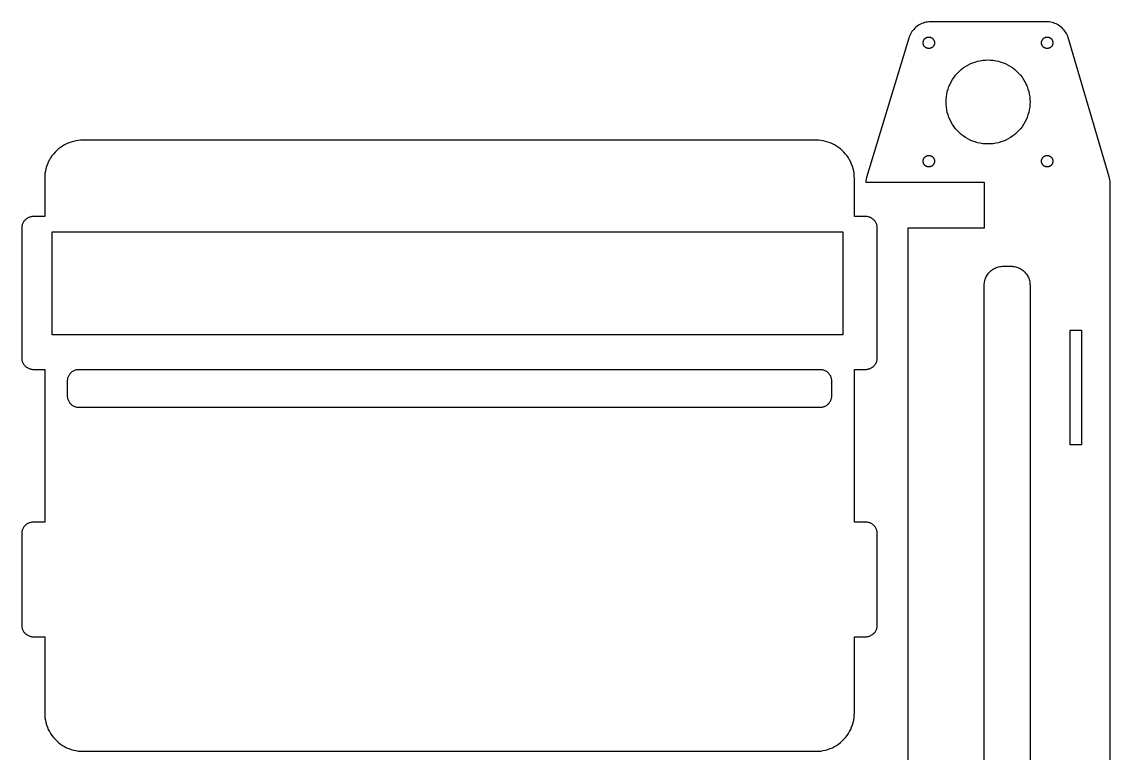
# Model space of a CAD drawing. Header units: metres. Extents: x -82 to 209, y -133 to 346.
# Drawn here: x -76 to 209, y 154.5 to 346 of the extents above; entities that cross this region are included whole.
import ezdxf

# ---------------------------------------------------------------- set-up
doc = ezdxf.new("R2010")
doc.units = ezdxf.units.M

msp = doc.modelspace()

# ---------------------------------------------------------------- linework, layer by layer
for p, q in [((158.685, 345.001), (158.377, 344.783)), ((159.005, 345.199), (158.685, 345.001)), ((159.338, 345.377), (159.005, 345.199)), ((159.681, 345.534), (159.338, 345.377)), ((160.033, 345.668), (159.681, 345.534)), ((160.392, 345.781), (160.033, 345.668)), ((160.758, 345.87), (160.392, 345.781)), ((161.13, 345.937), (160.758, 345.87)), ((161.504, 345.979), (161.13, 345.937)), ((161.88, 345.999), (161.504, 345.979)), ((192.3, 346), (161.88, 345.999)), ((192.677, 345.988), (192.3, 346)), ((193.052, 345.953), (192.677, 345.988)), ((193.424, 345.894), (193.052, 345.953)), ((193.792, 345.812), (193.424, 345.894)), ((194.154, 345.706), (193.792, 345.812)), ((194.509, 345.579), (194.154, 345.706)), ((194.855, 345.429), (194.509, 345.579)), ((195.191, 345.258), (194.855, 345.429)), ((195.515, 345.066), (195.191, 345.258)), ((195.827, 344.854), (195.515, 345.066)), ((196.125, 344.623), (195.827, 344.854)), ((156.378, 342.097), (156.258, 341.74)), ((156.521, 342.446), (156.378, 342.097)), ((156.686, 342.785), (156.521, 342.446)), ((156.871, 343.113), (156.686, 342.785)), ((157.077, 343.429), (156.871, 343.113)), ((157.302, 343.732), (157.077, 343.429)), ((157.545, 344.019), (157.302, 343.732)), ((157.806, 344.291), (157.545, 344.019)), ((158.084, 344.546), (157.806, 344.291)), ((158.377, 344.783), (158.084, 344.546)), ((161.406, 341.997), (161.5, 342)), ((161.5, 342), (161.594, 341.997)), ((192.406, 341.997), (192.5, 342)), ((192.5, 342), (192.594, 341.997)), ((196.407, 344.374), (196.125, 344.623)), ((196.674, 344.107), (196.407, 344.374)), ((196.923, 343.825), (196.674, 344.107)), ((197.154, 343.527), (196.923, 343.825)), ((197.366, 343.215), (197.154, 343.527)), ((197.558, 342.891), (197.366, 343.215)), ((197.729, 342.555), (197.558, 342.891)), ((197.879, 342.209), (197.729, 342.555)), ((198.006, 341.854), (197.879, 342.209)), ((156.258, 341.74), (145.189, 305.192)), ((160, 340.5), (160.003, 340.594)), ((160.003, 340.406), (160, 340.5)), ((160.003, 340.594), (160.012, 340.688)), ((160.012, 340.312), (160.003, 340.406)), ((160.012, 340.688), (160.027, 340.781)), ((160.027, 340.219), (160.012, 340.312)), ((160.027, 340.781), (160.047, 340.873)), ((160.047, 340.127), (160.027, 340.219)), ((160.047, 340.873), (160.073, 340.964)), ((160.073, 340.036), (160.047, 340.127)), ((160.073, 340.964), (160.105, 341.052)), ((160.105, 339.948), (160.073, 340.036)), ((160.105, 341.052), (160.143, 341.139)), ((160.143, 339.861), (160.105, 339.948)), ((160.143, 341.139), (160.186, 341.223)), ((160.186, 339.777), (160.143, 339.861)), ((160.186, 341.223), (160.234, 341.304)), ((160.234, 339.696), (160.186, 339.777)), ((160.234, 341.304), (160.286, 341.382)), ((160.286, 339.618), (160.234, 339.696)), ((160.286, 341.382), (160.344, 341.456)), ((160.344, 339.544), (160.286, 339.618)), ((160.344, 341.456), (160.407, 341.527)), ((160.407, 339.473), (160.344, 339.544)), ((160.407, 341.527), (160.473, 341.593)), ((160.473, 339.407), (160.407, 339.473)), ((160.473, 341.593), (160.544, 341.656)), ((160.544, 339.344), (160.473, 339.407)), ((160.544, 341.656), (160.618, 341.714)), ((160.618, 339.286), (160.544, 339.344)), ((160.618, 341.714), (160.696, 341.766)), ((160.696, 339.234), (160.618, 339.286)), ((160.696, 341.766), (160.777, 341.814)), ((160.777, 339.186), (160.696, 339.234)), ((160.777, 341.814), (160.861, 341.857)), ((160.861, 339.143), (160.777, 339.186)), ((160.861, 341.857), (160.948, 341.895)), ((160.948, 341.895), (161.036, 341.927)), ((161.036, 341.927), (161.127, 341.953)), ((161.127, 341.953), (161.219, 341.973)), ((161.219, 341.973), (161.312, 341.988)), ((161.312, 341.988), (161.406, 341.997)), ((161.594, 341.997), (161.688, 341.988)), ((161.688, 341.988), (161.781, 341.973)), ((161.781, 341.973), (161.873, 341.953)), ((161.873, 341.953), (161.964, 341.927)), ((161.964, 341.927), (162.052, 341.895)), ((162.052, 341.895), (162.139, 341.857)), ((162.139, 341.857), (162.223, 341.814)), ((162.223, 339.186), (162.139, 339.143)), ((162.223, 341.814), (162.304, 341.766)), ((162.304, 339.234), (162.223, 339.186)), ((162.304, 341.766), (162.382, 341.714)), ((162.382, 339.286), (162.304, 339.234)), ((162.382, 341.714), (162.456, 341.656)), ((162.456, 339.344), (162.382, 339.286)), ((162.456, 341.656), (162.527, 341.593)), ((162.527, 339.407), (162.456, 339.344)), ((162.527, 341.593), (162.593, 341.527)), ((162.593, 339.473), (162.527, 339.407)), ((162.593, 341.527), (162.656, 341.456)), ((162.656, 339.544), (162.593, 339.473)), ((162.656, 341.456), (162.714, 341.382)), ((162.714, 339.618), (162.656, 339.544)), ((162.714, 341.382), (162.766, 341.304)), ((162.766, 339.696), (162.714, 339.618)), ((162.766, 341.304), (162.814, 341.223)), ((162.814, 339.777), (162.766, 339.696)), ((162.814, 341.223), (162.857, 341.139)), ((162.857, 339.861), (162.814, 339.777)), ((162.857, 341.139), (162.895, 341.052)), ((162.895, 339.948), (162.857, 339.861)), ((162.895, 341.052), (162.927, 340.964)), ((162.927, 340.036), (162.895, 339.948)), ((162.927, 340.964), (162.953, 340.873)), ((162.953, 340.127), (162.927, 340.036)), ((162.953, 340.873), (162.973, 340.781)), ((162.973, 340.219), (162.953, 340.127)), ((162.973, 340.781), (162.988, 340.688)), ((162.988, 340.312), (162.973, 340.219)), ((162.988, 340.688), (162.997, 340.594)), ((162.997, 340.406), (162.988, 340.312)), ((162.997, 340.594), (163, 340.5)), ((163, 340.5), (162.997, 340.406)), ((191, 340.5), (191.003, 340.594)), ((191.003, 340.406), (191, 340.5)), ((191.003, 340.594), (191.012, 340.688)), ((191.012, 340.312), (191.003, 340.406)), ((191.012, 340.688), (191.027, 340.781)), ((191.027, 340.219), (191.012, 340.312)), ((191.027, 340.781), (191.047, 340.873)), ((191.047, 340.127), (191.027, 340.219)), ((191.047, 340.873), (191.073, 340.964)), ((191.073, 340.036), (191.047, 340.127)), ((191.073, 340.964), (191.105, 341.052)), ((191.105, 339.948), (191.073, 340.036)), ((191.105, 341.052), (191.143, 341.139)), ((191.143, 339.861), (191.105, 339.948)), ((191.143, 341.139), (191.186, 341.223)), ((191.186, 339.777), (191.143, 339.861)), ((191.186, 341.223), (191.234, 341.304)), ((191.234, 339.696), (191.186, 339.777)), ((191.234, 341.304), (191.286, 341.382)), ((191.286, 339.618), (191.234, 339.696)), ((191.286, 341.382), (191.344, 341.456)), ((191.344, 339.544), (191.286, 339.618)), ((191.344, 341.456), (191.407, 341.527)), ((191.407, 339.473), (191.344, 339.544)), ((191.407, 341.527), (191.473, 341.593)), ((191.473, 339.407), (191.407, 339.473)), ((191.473, 341.593), (191.544, 341.656)), ((191.544, 339.344), (191.473, 339.407)), ((191.544, 341.656), (191.618, 341.714)), ((191.618, 339.286), (191.544, 339.344)), ((191.618, 341.714), (191.696, 341.766)), ((191.696, 339.234), (191.618, 339.286)), ((191.696, 341.766), (191.777, 341.814)), ((191.777, 339.186), (191.696, 339.234)), ((191.777, 341.814), (191.861, 341.857)), ((191.861, 339.143), (191.777, 339.186)), ((191.861, 341.857), (191.948, 341.895)), ((191.948, 341.895), (192.036, 341.927)), ((192.036, 341.927), (192.127, 341.953)), ((192.127, 341.953), (192.219, 341.973)), ((192.219, 341.973), (192.312, 341.988)), ((192.312, 341.988), (192.406, 341.997)), ((192.594, 341.997), (192.688, 341.988)), ((192.688, 341.988), (192.781, 341.973)), ((192.781, 341.973), (192.873, 341.953)), ((192.873, 341.953), (192.964, 341.927)), ((192.964, 341.927), (193.052, 341.895)), ((193.052, 341.895), (193.139, 341.857)), ((193.139, 341.857), (193.223, 341.814)), ((193.223, 339.186), (193.139, 339.143)), ((193.223, 341.814), (193.304, 341.766)), ((193.304, 339.234), (193.223, 339.186)), ((193.304, 341.766), (193.382, 341.714)), ((193.382, 339.286), (193.304, 339.234)), ((193.382, 341.714), (193.456, 341.656)), ((193.456, 339.344), (193.382, 339.286)), ((193.456, 341.656), (193.527, 341.593)), ((193.527, 339.407), (193.456, 339.344)), ((193.527, 341.593), (193.593, 341.527)), ((193.593, 339.473), (193.527, 339.407)), ((193.593, 341.527), (193.656, 341.456)), ((193.656, 339.544), (193.593, 339.473)), ((193.656, 341.456), (193.714, 341.382)), ((193.714, 339.618), (193.656, 339.544)), ((193.714, 341.382), (193.766, 341.304)), ((193.766, 339.696), (193.714, 339.618)), ((193.766, 341.304), (193.814, 341.223)), ((193.814, 339.777), (193.766, 339.696)), ((193.814, 341.223), (193.857, 341.139)), ((193.857, 339.861), (193.814, 339.777)), ((193.857, 341.139), (193.895, 341.052)), ((193.895, 339.948), (193.857, 339.861)), ((193.895, 341.052), (193.927, 340.964)), ((193.927, 340.036), (193.895, 339.948)), ((193.927, 340.964), (193.953, 340.873)), ((193.953, 340.127), (193.927, 340.036)), ((193.953, 340.873), (193.973, 340.781)), ((193.973, 340.219), (193.953, 340.127)), ((193.973, 340.781), (193.988, 340.688)), ((193.988, 340.312), (193.973, 340.219)), ((193.988, 340.688), (193.997, 340.594)), ((193.997, 340.406), (193.988, 340.312)), ((193.997, 340.594), (194, 340.5)), ((194, 340.5), (193.997, 340.406)), ((208.755, 305.396), (198.006, 341.854)), ((160.948, 339.105), (160.861, 339.143)), ((161.036, 339.073), (160.948, 339.105)), ((161.127, 339.047), (161.036, 339.073)), ((161.219, 339.027), (161.127, 339.047)), ((161.312, 339.012), (161.219, 339.027)), ((161.406, 339.003), (161.312, 339.012)), ((161.5, 339), (161.406, 339.003)), ((161.594, 339.003), (161.5, 339)), ((161.688, 339.012), (161.594, 339.003)), ((161.781, 339.027), (161.688, 339.012)), ((161.873, 339.047), (161.781, 339.027)), ((161.964, 339.073), (161.873, 339.047)), ((162.052, 339.105), (161.964, 339.073)), ((162.139, 339.143), (162.052, 339.105)), ((191.948, 339.105), (191.861, 339.143)), ((192.036, 339.073), (191.948, 339.105)), ((192.127, 339.047), (192.036, 339.073)), ((192.219, 339.027), (192.127, 339.047)), ((192.312, 339.012), (192.219, 339.027)), ((192.406, 339.003), (192.312, 339.012)), ((192.5, 339), (192.406, 339.003)), ((192.594, 339.003), (192.5, 339)), ((192.688, 339.012), (192.594, 339.003)), ((192.781, 339.027), (192.688, 339.012)), ((192.873, 339.047), (192.781, 339.027)), ((192.964, 339.073), (192.873, 339.047)), ((193.052, 339.105), (192.964, 339.073)), ((193.139, 339.143), (193.052, 339.105)), ((169.47, 333.019), (169.988, 333.476)), ((169.988, 333.476), (170.534, 333.899)), ((170.534, 333.899), (171.106, 334.288)), ((171.106, 334.288), (171.701, 334.639)), ((171.701, 334.639), (172.316, 334.953)), ((172.316, 334.953), (172.951, 335.228)), ((172.951, 335.228), (173.601, 335.462)), ((173.601, 335.462), (174.264, 335.654)), ((174.264, 335.654), (174.939, 335.805)), ((174.939, 335.805), (175.621, 335.913)), ((175.621, 335.913), (176.309, 335.978)), ((176.309, 335.978), (177, 336)), ((177, 336), (177.691, 335.978)), ((177.691, 335.978), (178.379, 335.913)), ((178.379, 335.913), (179.061, 335.805)), ((179.061, 335.805), (179.736, 335.654)), ((179.736, 335.654), (180.399, 335.462)), ((180.399, 335.462), (181.049, 335.228)), ((181.049, 335.228), (181.684, 334.953)), ((181.684, 334.953), (182.299, 334.639)), ((182.299, 334.639), (182.894, 334.288)), ((182.894, 334.288), (183.466, 333.899)), ((183.466, 333.899), (184.012, 333.476)), ((184.012, 333.476), (184.53, 333.019)), ((167.361, 330.299), (167.712, 330.894)), ((167.712, 330.894), (168.101, 331.466)), ((168.101, 331.466), (168.524, 332.012)), ((168.524, 332.012), (168.981, 332.53)), ((168.981, 332.53), (169.47, 333.019)), ((184.53, 333.019), (185.019, 332.53)), ((185.019, 332.53), (185.476, 332.012)), ((185.476, 332.012), (185.899, 331.466)), ((185.899, 331.466), (186.288, 330.894)), ((186.288, 330.894), (186.639, 330.299)), ((166.346, 327.736), (166.538, 328.399)), ((166.538, 328.399), (166.772, 329.049)), ((166.772, 329.049), (167.047, 329.684)), ((167.047, 329.684), (167.361, 330.299)), ((186.639, 330.299), (186.953, 329.684)), ((186.953, 329.684), (187.228, 329.049)), ((187.228, 329.049), (187.462, 328.399)), ((187.462, 328.399), (187.654, 327.736)), ((166, 325), (166.022, 325.691)), ((166.022, 324.309), (166, 325)), ((166.022, 325.691), (166.087, 326.379)), ((166.087, 326.379), (166.195, 327.061)), ((166.195, 327.061), (166.346, 327.736)), ((187.654, 327.736), (187.805, 327.061)), ((187.805, 327.061), (187.913, 326.379)), ((187.913, 326.379), (187.978, 325.691)), ((187.978, 325.691), (188, 325)), ((188, 325), (187.978, 324.309)), ((166.087, 323.621), (166.022, 324.309)), ((166.195, 322.939), (166.087, 323.621)), ((166.346, 322.264), (166.195, 322.939)), ((166.538, 321.601), (166.346, 322.264)), ((187.654, 322.264), (187.462, 321.601)), ((187.805, 322.939), (187.654, 322.264)), ((187.913, 323.621), (187.805, 322.939)), ((187.978, 324.309), (187.913, 323.621)), ((166.772, 320.951), (166.538, 321.601)), ((167.047, 320.316), (166.772, 320.951)), ((167.361, 319.701), (167.047, 320.316)), ((167.712, 319.106), (167.361, 319.701)), ((186.639, 319.701), (186.288, 319.106)), ((186.953, 320.316), (186.639, 319.701)), ((187.228, 320.951), (186.953, 320.316)), ((187.462, 321.601), (187.228, 320.951)), ((168.101, 318.534), (167.712, 319.106)), ((168.524, 317.988), (168.101, 318.534)), ((168.981, 317.47), (168.524, 317.988)), ((169.47, 316.981), (168.981, 317.47)), ((169.988, 316.524), (169.47, 316.981)), ((170.534, 316.101), (169.988, 316.524)), ((184.012, 316.524), (183.466, 316.101)), ((184.53, 316.981), (184.012, 316.524)), ((185.019, 317.47), (184.53, 316.981)), ((185.476, 317.988), (185.019, 317.47)), ((185.899, 318.534), (185.476, 317.988)), ((186.288, 319.106), (185.899, 318.534)), ((-64.8175, 313.763), (-65.3583, 313.443)), ((-64.2578, 314.048), (-64.8175, 313.763)), ((-63.6812, 314.298), (-64.2578, 314.048)), ((-63.0902, 314.511), (-63.6812, 314.298)), ((-62.4869, 314.686), (-63.0902, 314.511)), ((-61.8738, 314.823), (-62.4869, 314.686)), ((-61.2533, 314.921), (-61.8738, 314.823)), ((-60.6279, 314.98), (-61.2533, 314.921)), ((-60, 315), (-60.6279, 314.98)), ((132, 315), (-60, 315)), ((132.628, 314.98), (132, 315)), ((133.253, 314.921), (132.628, 314.98)), ((133.874, 314.823), (133.253, 314.921)), ((134.487, 314.686), (133.874, 314.823)), ((135.09, 314.511), (134.487, 314.686)), ((135.681, 314.298), (135.09, 314.511)), ((136.258, 314.048), (135.681, 314.298)), ((136.818, 313.763), (136.258, 314.048)), ((137.358, 313.443), (136.818, 313.763)), ((171.106, 315.712), (170.534, 316.101)), ((171.701, 315.361), (171.106, 315.712)), ((172.316, 315.047), (171.701, 315.361)), ((172.951, 314.772), (172.316, 315.047)), ((173.601, 314.538), (172.951, 314.772)), ((174.264, 314.346), (173.601, 314.538)), ((174.939, 314.195), (174.264, 314.346)), ((175.621, 314.087), (174.939, 314.195)), ((176.309, 314.022), (175.621, 314.087)), ((177, 314), (176.309, 314.022)), ((177.691, 314.022), (177, 314)), ((178.379, 314.087), (177.691, 314.022)), ((179.061, 314.195), (178.379, 314.087)), ((179.736, 314.346), (179.061, 314.195)), ((180.399, 314.538), (179.736, 314.346)), ((181.049, 314.772), (180.399, 314.538)), ((181.684, 315.047), (181.049, 314.772)), ((182.299, 315.361), (181.684, 315.047)), ((182.894, 315.712), (182.299, 315.361)), ((183.466, 316.101), (182.894, 315.712)), ((-68.0902, 310.878), (-68.4433, 310.358)), ((-67.7051, 311.374), (-68.0902, 310.878)), ((-67.2897, 311.845), (-67.7051, 311.374)), ((-66.8455, 312.29), (-67.2897, 311.845)), ((-66.3742, 312.705), (-66.8455, 312.29)), ((-65.8778, 313.09), (-66.3742, 312.705)), ((-65.3583, 313.443), (-65.8778, 313.09)), ((137.878, 313.09), (137.358, 313.443)), ((138.374, 312.705), (137.878, 313.09)), ((138.845, 312.29), (138.374, 312.705)), ((139.29, 311.845), (138.845, 312.29)), ((139.705, 311.374), (139.29, 311.845)), ((140.09, 310.878), (139.705, 311.374)), ((140.443, 310.358), (140.09, 310.878)), ((160.473, 310.593), (160.544, 310.656)), ((160.544, 310.656), (160.618, 310.714)), ((160.618, 310.714), (160.696, 310.766)), ((160.696, 310.766), (160.777, 310.814)), ((160.777, 310.814), (160.861, 310.857)), ((160.861, 310.857), (160.948, 310.895)), ((160.948, 310.895), (161.036, 310.927)), ((161.036, 310.927), (161.127, 310.953)), ((161.127, 310.953), (161.219, 310.973)), ((161.219, 310.973), (161.312, 310.988)), ((161.312, 310.988), (161.406, 310.997)), ((161.406, 310.997), (161.5, 311)), ((161.5, 311), (161.594, 310.997)), ((161.594, 310.997), (161.688, 310.988)), ((161.688, 310.988), (161.781, 310.973)), ((161.781, 310.973), (161.873, 310.953)), ((161.873, 310.953), (161.964, 310.927)), ((161.964, 310.927), (162.052, 310.895)), ((162.052, 310.895), (162.139, 310.857)), ((162.139, 310.857), (162.223, 310.814)), ((162.223, 310.814), (162.304, 310.766)), ((162.304, 310.766), (162.382, 310.714)), ((162.382, 310.714), (162.456, 310.656)), ((162.456, 310.656), (162.527, 310.593)), ((191.473, 310.593), (191.544, 310.656)), ((191.544, 310.656), (191.618, 310.714)), ((191.618, 310.714), (191.696, 310.766)), ((191.696, 310.766), (191.777, 310.814)), ((191.777, 310.814), (191.861, 310.857)), ((191.861, 310.857), (191.948, 310.895)), ((191.948, 310.895), (192.036, 310.927)), ((192.036, 310.927), (192.127, 310.953)), ((192.127, 310.953), (192.219, 310.973)), ((192.219, 310.973), (192.312, 310.988)), ((192.312, 310.988), (192.406, 310.997)), ((192.406, 310.997), (192.5, 311)), ((192.5, 311), (192.594, 310.997)), ((192.594, 310.997), (192.688, 310.988)), ((192.688, 310.988), (192.781, 310.973)), ((192.781, 310.973), (192.873, 310.953)), ((192.873, 310.953), (192.964, 310.927)), ((192.964, 310.927), (193.052, 310.895)), ((193.052, 310.895), (193.139, 310.857)), ((193.139, 310.857), (193.223, 310.814)), ((193.223, 310.814), (193.304, 310.766)), ((193.304, 310.766), (193.382, 310.714)), ((193.382, 310.714), (193.456, 310.656)), ((193.456, 310.656), (193.527, 310.593)), ((-69.5106, 308.09), (-69.6858, 307.487)), ((-69.2978, 308.681), (-69.5106, 308.09)), ((-69.0483, 309.258), (-69.2978, 308.681)), ((-68.7631, 309.818), (-69.0483, 309.258)), ((-68.4433, 310.358), (-68.7631, 309.818)), ((140.763, 309.818), (140.443, 310.358)), ((141.048, 309.258), (140.763, 309.818)), ((141.298, 308.681), (141.048, 309.258)), ((141.511, 308.09), (141.298, 308.681)), ((141.686, 307.487), (141.511, 308.09)), ((160, 309.5), (160.003, 309.594)), ((160.003, 309.406), (160, 309.5)), ((160.003, 309.594), (160.012, 309.688)), ((160.012, 309.312), (160.003, 309.406)), ((160.012, 309.688), (160.027, 309.781)), ((160.027, 309.219), (160.012, 309.312)), ((160.027, 309.781), (160.047, 309.873)), ((160.047, 309.127), (160.027, 309.219)), ((160.047, 309.873), (160.073, 309.964)), ((160.073, 309.036), (160.047, 309.127)), ((160.073, 309.964), (160.105, 310.052)), ((160.105, 308.948), (160.073, 309.036)), ((160.105, 310.052), (160.143, 310.139)), ((160.143, 308.861), (160.105, 308.948)), ((160.143, 310.139), (160.186, 310.223)), ((160.186, 308.777), (160.143, 308.861)), ((160.186, 310.223), (160.234, 310.304)), ((160.234, 308.696), (160.186, 308.777)), ((160.234, 310.304), (160.286, 310.382)), ((160.286, 308.618), (160.234, 308.696)), ((160.286, 310.382), (160.344, 310.456)), ((160.344, 308.544), (160.286, 308.618)), ((160.344, 310.456), (160.407, 310.527)), ((160.407, 308.473), (160.344, 308.544)), ((160.407, 310.527), (160.473, 310.593)), ((160.473, 308.407), (160.407, 308.473)), ((160.544, 308.344), (160.473, 308.407)), ((160.618, 308.286), (160.544, 308.344)), ((160.696, 308.234), (160.618, 308.286)), ((160.777, 308.186), (160.696, 308.234)), ((160.861, 308.143), (160.777, 308.186)), ((160.948, 308.105), (160.861, 308.143)), ((161.036, 308.073), (160.948, 308.105)), ((161.127, 308.047), (161.036, 308.073)), ((161.219, 308.027), (161.127, 308.047)), ((161.312, 308.012), (161.219, 308.027)), ((161.406, 308.003), (161.312, 308.012)), ((161.5, 308), (161.406, 308.003)), ((161.594, 308.003), (161.5, 308)), ((161.688, 308.012), (161.594, 308.003)), ((161.781, 308.027), (161.688, 308.012)), ((161.873, 308.047), (161.781, 308.027)), ((161.964, 308.073), (161.873, 308.047)), ((162.052, 308.105), (161.964, 308.073)), ((162.139, 308.143), (162.052, 308.105)), ((162.223, 308.186), (162.139, 308.143)), ((162.304, 308.234), (162.223, 308.186)), ((162.382, 308.286), (162.304, 308.234)), ((162.456, 308.344), (162.382, 308.286)), ((162.527, 308.407), (162.456, 308.344)), ((162.527, 310.593), (162.593, 310.527)), ((162.593, 308.473), (162.527, 308.407)), ((162.593, 310.527), (162.656, 310.456)), ((162.656, 308.544), (162.593, 308.473)), ((162.656, 310.456), (162.714, 310.382)), ((162.714, 308.618), (162.656, 308.544)), ((162.714, 310.382), (162.766, 310.304)), ((162.766, 308.696), (162.714, 308.618)), ((162.766, 310.304), (162.814, 310.223)), ((162.814, 308.777), (162.766, 308.696)), ((162.814, 310.223), (162.857, 310.139)), ((162.857, 308.861), (162.814, 308.777)), ((162.857, 310.139), (162.895, 310.052)), ((162.895, 308.948), (162.857, 308.861)), ((162.895, 310.052), (162.927, 309.964)), ((162.927, 309.036), (162.895, 308.948)), ((162.927, 309.964), (162.953, 309.873)), ((162.953, 309.127), (162.927, 309.036)), ((162.953, 309.873), (162.973, 309.781)), ((162.973, 309.219), (162.953, 309.127)), ((162.973, 309.781), (162.988, 309.688)), ((162.988, 309.312), (162.973, 309.219)), ((162.988, 309.688), (162.997, 309.594)), ((162.997, 309.406), (162.988, 309.312)), ((162.997, 309.594), (163, 309.5)), ((163, 309.5), (162.997, 309.406)), ((191, 309.5), (191.003, 309.594)), ((191.003, 309.406), (191, 309.5)), ((191.003, 309.594), (191.012, 309.688)), ((191.012, 309.312), (191.003, 309.406)), ((191.012, 309.688), (191.027, 309.781)), ((191.027, 309.219), (191.012, 309.312)), ((191.027, 309.781), (191.047, 309.873)), ((191.047, 309.127), (191.027, 309.219)), ((191.047, 309.873), (191.073, 309.964)), ((191.073, 309.036), (191.047, 309.127)), ((191.073, 309.964), (191.105, 310.052)), ((191.105, 308.948), (191.073, 309.036)), ((191.105, 310.052), (191.143, 310.139)), ((191.143, 308.861), (191.105, 308.948)), ((191.143, 310.139), (191.186, 310.223)), ((191.186, 308.777), (191.143, 308.861)), ((191.186, 310.223), (191.234, 310.304)), ((191.234, 308.696), (191.186, 308.777)), ((191.234, 310.304), (191.286, 310.382)), ((191.286, 308.618), (191.234, 308.696)), ((191.286, 310.382), (191.344, 310.456)), ((191.344, 308.544), (191.286, 308.618)), ((191.344, 310.456), (191.407, 310.527)), ((191.407, 308.473), (191.344, 308.544)), ((191.407, 310.527), (191.473, 310.593)), ((191.473, 308.407), (191.407, 308.473)), ((191.544, 308.344), (191.473, 308.407)), ((191.618, 308.286), (191.544, 308.344)), ((191.696, 308.234), (191.618, 308.286)), ((191.777, 308.186), (191.696, 308.234)), ((191.861, 308.143), (191.777, 308.186)), ((191.948, 308.105), (191.861, 308.143)), ((192.036, 308.073), (191.948, 308.105)), ((192.127, 308.047), (192.036, 308.073)), ((192.219, 308.027), (192.127, 308.047)), ((192.312, 308.012), (192.219, 308.027)), ((192.406, 308.003), (192.312, 308.012)), ((192.5, 308), (192.406, 308.003)), ((192.594, 308.003), (192.5, 308)), ((192.688, 308.012), (192.594, 308.003)), ((192.781, 308.027), (192.688, 308.012)), ((192.873, 308.047), (192.781, 308.027)), ((192.964, 308.073), (192.873, 308.047)), ((193.052, 308.105), (192.964, 308.073)), ((193.139, 308.143), (193.052, 308.105)), ((193.223, 308.186), (193.139, 308.143)), ((193.304, 308.234), (193.223, 308.186)), ((193.382, 308.286), (193.304, 308.234)), ((193.456, 308.344), (193.382, 308.286)), ((193.527, 308.407), (193.456, 308.344)), ((193.527, 310.593), (193.593, 310.527)), ((193.593, 308.473), (193.527, 308.407)), ((193.593, 310.527), (193.656, 310.456)), ((193.656, 308.544), (193.593, 308.473)), ((193.656, 310.456), (193.714, 310.382)), ((193.714, 308.618), (193.656, 308.544)), ((193.714, 310.382), (193.766, 310.304)), ((193.766, 308.696), (193.714, 308.618)), ((193.766, 310.304), (193.814, 310.223)), ((193.814, 308.777), (193.766, 308.696)), ((193.814, 310.223), (193.857, 310.139)), ((193.857, 308.861), (193.814, 308.777)), ((193.857, 310.139), (193.895, 310.052)), ((193.895, 308.948), (193.857, 308.861)), ((193.895, 310.052), (193.927, 309.964)), ((193.927, 309.036), (193.895, 308.948)), ((193.927, 309.964), (193.953, 309.873)), ((193.953, 309.127), (193.927, 309.036)), ((193.953, 309.873), (193.973, 309.781)), ((193.973, 309.219), (193.953, 309.127)), ((193.973, 309.781), (193.988, 309.688)), ((193.988, 309.312), (193.973, 309.219)), ((193.988, 309.688), (193.997, 309.594)), ((193.997, 309.406), (193.988, 309.312)), ((193.997, 309.594), (194, 309.5)), ((194, 309.5), (193.997, 309.406)), ((-69.9803, 305.628), (-70, 305)), ((-70, 305), (-70, 295)), ((-69.9211, 306.253), (-69.9803, 305.628)), ((-69.8229, 306.874), (-69.9211, 306.253)), ((-69.6858, 307.487), (-69.8229, 306.874)), ((141.823, 306.874), (141.686, 307.487)), ((141.921, 306.253), (141.823, 306.874)), ((141.98, 305.628), (141.921, 306.253)), ((142, 305), (141.98, 305.628)), ((142, 295), (142, 305)), ((145.189, 305.192), (145.106, 304.824)), ((208.85, 305.032), (208.755, 305.396)), ((208.922, 304.662), (208.85, 305.032)), ((145.012, 304.077), (145.009, 304)), ((145.009, 304), (176, 304)), ((145.047, 304.452), (145.012, 304.077)), ((145.106, 304.824), (145.047, 304.452)), ((176, 304), (176, 292)), ((208.971, 304.288), (208.922, 304.662)), ((208.996, 303.912), (208.971, 304.288)), ((209, 67.7), (208.996, 303.912)), ((-75.533, 293.607), (-75.6289, 293.445)), ((-75.427, 293.763), (-75.533, 293.607)), ((-75.3115, 293.912), (-75.427, 293.763)), ((-75.1869, 294.054), (-75.3115, 293.912)), ((-75.0536, 294.187), (-75.1869, 294.054)), ((-74.9123, 294.312), (-75.0536, 294.187)), ((-74.7634, 294.427), (-74.9123, 294.312)), ((-74.6075, 294.533), (-74.7634, 294.427)), ((-74.4453, 294.629), (-74.6075, 294.533)), ((-74.2773, 294.714), (-74.4453, 294.629)), ((-74.1044, 294.789), (-74.2773, 294.714)), ((-73.927, 294.853), (-74.1044, 294.789)), ((-73.7461, 294.906), (-73.927, 294.853)), ((-73.5621, 294.947), (-73.7461, 294.906)), ((-73.376, 294.976), (-73.5621, 294.947)), ((-73.1884, 294.994), (-73.376, 294.976)), ((-73, 295), (-73.1884, 294.994)), ((-70, 295), (-73, 295)), ((145, 295), (142, 295)), ((145.188, 294.994), (145, 295)), ((145.376, 294.976), (145.188, 294.994)), ((145.562, 294.947), (145.376, 294.976)), ((145.746, 294.906), (145.562, 294.947)), ((145.927, 294.853), (145.746, 294.906)), ((146.104, 294.789), (145.927, 294.853)), ((146.277, 294.714), (146.104, 294.789)), ((146.445, 294.629), (146.277, 294.714)), ((146.607, 294.533), (146.445, 294.629)), ((146.763, 294.427), (146.607, 294.533)), ((146.912, 294.312), (146.763, 294.427)), ((147.054, 294.187), (146.912, 294.312)), ((147.187, 294.054), (147.054, 294.187)), ((147.312, 293.912), (147.187, 294.054)), ((147.427, 293.763), (147.312, 293.912)), ((147.533, 293.607), (147.427, 293.763)), ((147.629, 293.445), (147.533, 293.607)), ((-75.9941, 292.188), (-76, 292)), ((-76, 292), (-76, 258)), ((-75.9763, 292.376), (-75.9941, 292.188)), ((-75.9469, 292.562), (-75.9763, 292.376)), ((-75.9057, 292.746), (-75.9469, 292.562)), ((-75.8532, 292.927), (-75.9057, 292.746)), ((-75.7893, 293.104), (-75.8532, 292.927)), ((-75.7145, 293.277), (-75.7893, 293.104)), ((-75.6289, 293.445), (-75.7145, 293.277)), ((-68, 264), (-68, 291)), ((-68, 291), (139, 291)), ((139, 291), (139, 264)), ((147.714, 293.277), (147.629, 293.445)), ((147.789, 293.104), (147.714, 293.277)), ((147.853, 292.927), (147.789, 293.104)), ((147.906, 292.746), (147.853, 292.927)), ((147.947, 292.562), (147.906, 292.746)), ((147.976, 292.376), (147.947, 292.562)), ((147.994, 292.188), (147.976, 292.376)), ((148, 292), (147.994, 292.188)), ((148, 258), (148, 292)), ((176, 292), (156, 292)), ((156, 292), (156, 80)), ((176.476, 279.129), (176.618, 279.409)), ((176.618, 279.409), (176.778, 279.679)), ((176.778, 279.679), (176.955, 279.939)), ((176.955, 279.939), (177.147, 280.187)), ((177.147, 280.187), (177.355, 280.423)), ((177.355, 280.423), (177.577, 280.645)), ((177.577, 280.645), (177.813, 280.853)), ((177.813, 280.853), (178.061, 281.045)), ((178.061, 281.045), (178.321, 281.222)), ((178.321, 281.222), (178.591, 281.382)), ((178.591, 281.382), (178.871, 281.524)), ((178.871, 281.524), (179.159, 281.649)), ((179.159, 281.649), (179.455, 281.755)), ((179.455, 281.755), (179.757, 281.843)), ((179.757, 281.843), (180.063, 281.911)), ((180.063, 281.911), (180.373, 281.961)), ((180.373, 281.961), (180.686, 281.99)), ((180.686, 281.99), (181, 282)), ((181, 282), (183, 282)), ((183, 282), (183.314, 281.99)), ((183.314, 281.99), (183.627, 281.961)), ((183.627, 281.961), (183.937, 281.911)), ((183.937, 281.911), (184.243, 281.843)), ((184.243, 281.843), (184.545, 281.755)), ((184.545, 281.755), (184.841, 281.649)), ((184.841, 281.649), (185.129, 281.524)), ((185.129, 281.524), (185.409, 281.382)), ((185.409, 281.382), (185.679, 281.222)), ((185.679, 281.222), (185.939, 281.045)), ((185.939, 281.045), (186.187, 280.853)), ((186.187, 280.853), (186.423, 280.645)), ((186.423, 280.645), (186.645, 280.423)), ((186.645, 280.423), (186.853, 280.187)), ((186.853, 280.187), (187.045, 279.939)), ((187.045, 279.939), (187.222, 279.679)), ((187.222, 279.679), (187.382, 279.409)), ((187.382, 279.409), (187.524, 279.129)), ((176, 277), (176.01, 277.314)), ((176, 95), (176, 277)), ((176.01, 277.314), (176.039, 277.627)), ((176.039, 277.627), (176.089, 277.937)), ((176.089, 277.937), (176.157, 278.243)), ((176.157, 278.243), (176.245, 278.545)), ((176.245, 278.545), (176.351, 278.841)), ((176.351, 278.841), (176.476, 279.129)), ((187.524, 279.129), (187.649, 278.841)), ((187.649, 278.841), (187.755, 278.545)), ((187.755, 278.545), (187.843, 278.243)), ((187.843, 278.243), (187.911, 277.937)), ((187.911, 277.937), (187.961, 277.627)), ((187.961, 277.627), (187.99, 277.314)), ((187.99, 277.314), (188, 277)), ((188, 277), (188, 95)), ((198.5, 235.242), (198.5, 265.242)), ((198.5, 265.242), (201.5, 265.242)), ((201.5, 265.242), (201.5, 235.242)), ((139, 264), (-68, 264)), ((-76, 258), (-75.9941, 257.812)), ((-75.9941, 257.812), (-75.9763, 257.624)), ((-75.9763, 257.624), (-75.9469, 257.438)), ((-75.9469, 257.438), (-75.9057, 257.254)), ((-75.9057, 257.254), (-75.8532, 257.073)), ((-75.8532, 257.073), (-75.7893, 256.896)), ((-75.7893, 256.896), (-75.7145, 256.723)), ((-75.7145, 256.723), (-75.6289, 256.555)), ((-75.6289, 256.555), (-75.533, 256.393)), ((147.533, 256.393), (147.629, 256.555)), ((147.629, 256.555), (147.714, 256.723)), ((147.714, 256.723), (147.789, 256.896)), ((147.789, 256.896), (147.853, 257.073)), ((147.853, 257.073), (147.906, 257.254)), ((147.906, 257.254), (147.947, 257.438)), ((147.947, 257.438), (147.976, 257.624)), ((147.976, 257.624), (147.994, 257.812)), ((147.994, 257.812), (148, 258)), ((-75.533, 256.393), (-75.427, 256.237)), ((-75.427, 256.237), (-75.3115, 256.088)), ((-75.3115, 256.088), (-75.1869, 255.946)), ((-75.1869, 255.946), (-75.0536, 255.813)), ((-75.0536, 255.813), (-74.9123, 255.688)), ((-74.9123, 255.688), (-74.7634, 255.573)), ((-74.7634, 255.573), (-74.6075, 255.467)), ((-74.6075, 255.467), (-74.4453, 255.371)), ((-74.4453, 255.371), (-74.2773, 255.286)), ((-74.2773, 255.286), (-74.1044, 255.211)), ((-74.1044, 255.211), (-73.927, 255.147)), ((-73.927, 255.147), (-73.7461, 255.094)), ((-73.7461, 255.094), (-73.5621, 255.053)), ((-73.5621, 255.053), (-73.376, 255.024)), ((-73.376, 255.024), (-73.1884, 255.006)), ((-73.1884, 255.006), (-73, 255)), ((-73, 255), (-70, 255)), ((-70, 255), (-70, 215)), ((-63.533, 253.607), (-63.427, 253.763)), ((-63.427, 253.763), (-63.3115, 253.912)), ((-63.3115, 253.912), (-63.1869, 254.054)), ((-63.1869, 254.054), (-63.0536, 254.187)), ((-63.0536, 254.187), (-62.9123, 254.312)), ((-62.9123, 254.312), (-62.7634, 254.427)), ((-62.7634, 254.427), (-62.6075, 254.533)), ((-62.6075, 254.533), (-62.4453, 254.629)), ((-62.4453, 254.629), (-62.2773, 254.714)), ((-62.2773, 254.714), (-62.1044, 254.789)), ((-62.1044, 254.789), (-61.927, 254.853)), ((-61.927, 254.853), (-61.7461, 254.906)), ((-61.7461, 254.906), (-61.5621, 254.947)), ((-61.5621, 254.947), (-61.376, 254.976)), ((-61.376, 254.976), (-61.1884, 254.994)), ((-61.1884, 254.994), (-61, 255)), ((-61, 255), (133, 255)), ((133, 255), (133.188, 254.994)), ((133.188, 254.994), (133.376, 254.976)), ((133.376, 254.976), (133.562, 254.947)), ((133.562, 254.947), (133.746, 254.906)), ((133.746, 254.906), (133.927, 254.853)), ((133.927, 254.853), (134.104, 254.789)), ((134.104, 254.789), (134.277, 254.714)), ((134.277, 254.714), (134.445, 254.629)), ((134.445, 254.629), (134.607, 254.533)), ((134.607, 254.533), (134.763, 254.427)), ((134.763, 254.427), (134.912, 254.312)), ((134.912, 254.312), (135.054, 254.187)), ((135.054, 254.187), (135.187, 254.054)), ((135.187, 254.054), (135.312, 253.912)), ((135.312, 253.912), (135.427, 253.763)), ((135.427, 253.763), (135.533, 253.607)), ((142, 215), (142, 255)), ((142, 255), (145, 255)), ((145, 255), (145.188, 255.006)), ((145.188, 255.006), (145.376, 255.024)), ((145.376, 255.024), (145.562, 255.053)), ((145.562, 255.053), (145.746, 255.094)), ((145.746, 255.094), (145.927, 255.147)), ((145.927, 255.147), (146.104, 255.211)), ((146.104, 255.211), (146.277, 255.286)), ((146.277, 255.286), (146.445, 255.371)), ((146.445, 255.371), (146.607, 255.467)), ((146.607, 255.467), (146.763, 255.573)), ((146.763, 255.573), (146.912, 255.688)), ((146.912, 255.688), (147.054, 255.813)), ((147.054, 255.813), (147.187, 255.946)), ((147.187, 255.946), (147.312, 256.088)), ((147.312, 256.088), (147.427, 256.237)), ((147.427, 256.237), (147.533, 256.393)), ((-64, 252), (-63.9941, 252.188)), ((-64, 248), (-64, 252)), ((-63.9941, 252.188), (-63.9763, 252.376)), ((-63.9763, 252.376), (-63.9469, 252.562)), ((-63.9469, 252.562), (-63.9057, 252.746)), ((-63.9057, 252.746), (-63.8532, 252.927)), ((-63.8532, 252.927), (-63.7893, 253.104)), ((-63.7893, 253.104), (-63.7145, 253.277)), ((-63.7145, 253.277), (-63.6289, 253.445)), ((-63.6289, 253.445), (-63.533, 253.607)), ((135.533, 253.607), (135.629, 253.445)), ((135.629, 253.445), (135.714, 253.277)), ((135.714, 253.277), (135.789, 253.104)), ((135.789, 253.104), (135.853, 252.927)), ((135.853, 252.927), (135.906, 252.746)), ((135.906, 252.746), (135.947, 252.562)), ((135.947, 252.562), (135.976, 252.376)), ((135.976, 252.376), (135.994, 252.188)), ((135.994, 252.188), (136, 252)), ((136, 252), (136, 248)), ((-63.9941, 247.812), (-64, 248)), ((136, 248), (135.994, 247.812)), ((-63.9763, 247.624), (-63.9941, 247.812)), ((-63.9469, 247.438), (-63.9763, 247.624)), ((-63.9057, 247.254), (-63.9469, 247.438)), ((-63.8532, 247.073), (-63.9057, 247.254)), ((-63.7893, 246.896), (-63.8532, 247.073)), ((-63.7145, 246.723), (-63.7893, 246.896)), ((-63.6289, 246.555), (-63.7145, 246.723)), ((-63.533, 246.393), (-63.6289, 246.555)), ((-63.427, 246.237), (-63.533, 246.393)), ((-63.3115, 246.088), (-63.427, 246.237)), ((-63.1869, 245.946), (-63.3115, 246.088)), ((-63.0536, 245.813), (-63.1869, 245.946)), ((-62.9123, 245.688), (-63.0536, 245.813)), ((-62.7634, 245.573), (-62.9123, 245.688)), ((-62.6075, 245.467), (-62.7634, 245.573)), ((-62.4453, 245.371), (-62.6075, 245.467)), ((-62.2773, 245.286), (-62.4453, 245.371)), ((-62.1044, 245.211), (-62.2773, 245.286)), ((-61.927, 245.147), (-62.1044, 245.211)), ((-61.7461, 245.094), (-61.927, 245.147)), ((133.927, 245.147), (133.746, 245.094)), ((134.104, 245.211), (133.927, 245.147)), ((134.277, 245.286), (134.104, 245.211)), ((134.445, 245.371), (134.277, 245.286)), ((134.607, 245.467), (134.445, 245.371)), ((134.763, 245.573), (134.607, 245.467)), ((134.912, 245.688), (134.763, 245.573)), ((135.054, 245.813), (134.912, 245.688)), ((135.187, 245.946), (135.054, 245.813)), ((135.312, 246.088), (135.187, 245.946)), ((135.427, 246.237), (135.312, 246.088)), ((135.533, 246.393), (135.427, 246.237)), ((135.629, 246.555), (135.533, 246.393)), ((135.714, 246.723), (135.629, 246.555)), ((135.789, 246.896), (135.714, 246.723)), ((135.853, 247.073), (135.789, 246.896)), ((135.906, 247.254), (135.853, 247.073)), ((135.947, 247.438), (135.906, 247.254)), ((135.976, 247.624), (135.947, 247.438)), ((135.994, 247.812), (135.976, 247.624)), ((-61.5621, 245.053), (-61.7461, 245.094)), ((-61.376, 245.024), (-61.5621, 245.053)), ((-61.1884, 245.006), (-61.376, 245.024)), ((-61, 245), (-61.1884, 245.006)), ((133, 245), (-61, 245)), ((133.188, 245.006), (133, 245)), ((133.376, 245.024), (133.188, 245.006)), ((133.562, 245.053), (133.376, 245.024)), ((133.746, 245.094), (133.562, 245.053)), ((201.5, 235.242), (198.5, 235.242)), ((-75.427, 213.763), (-75.533, 213.607)), ((-75.3115, 213.912), (-75.427, 213.763)), ((-75.1869, 214.054), (-75.3115, 213.912)), ((-75.0536, 214.187), (-75.1869, 214.054)), ((-74.9123, 214.312), (-75.0536, 214.187)), ((-74.7634, 214.427), (-74.9123, 214.312)), ((-74.6075, 214.533), (-74.7634, 214.427)), ((-74.4453, 214.629), (-74.6075, 214.533)), ((-74.2773, 214.714), (-74.4453, 214.629)), ((-74.1044, 214.789), (-74.2773, 214.714)), ((-73.927, 214.853), (-74.1044, 214.789)), ((-73.7461, 214.906), (-73.927, 214.853)), ((-73.5621, 214.947), (-73.7461, 214.906)), ((-73.376, 214.976), (-73.5621, 214.947)), ((-73.1884, 214.994), (-73.376, 214.976)), ((-73, 215), (-73.1884, 214.994)), ((-70, 215), (-73, 215)), ((145, 215), (142, 215)), ((145.188, 214.994), (145, 215)), ((145.376, 214.976), (145.188, 214.994)), ((145.562, 214.947), (145.376, 214.976)), ((145.746, 214.906), (145.562, 214.947)), ((145.927, 214.853), (145.746, 214.906)), ((146.104, 214.789), (145.927, 214.853)), ((146.277, 214.714), (146.104, 214.789)), ((146.445, 214.629), (146.277, 214.714)), ((146.607, 214.533), (146.445, 214.629)), ((146.763, 214.427), (146.607, 214.533)), ((146.912, 214.312), (146.763, 214.427)), ((147.054, 214.187), (146.912, 214.312)), ((147.187, 214.054), (147.054, 214.187)), ((147.312, 213.912), (147.187, 214.054)), ((147.427, 213.763), (147.312, 213.912)), ((147.533, 213.607), (147.427, 213.763)), ((-75.9941, 212.188), (-76, 212)), ((-76, 212), (-76, 188)), ((-75.9763, 212.376), (-75.9941, 212.188)), ((-75.9469, 212.562), (-75.9763, 212.376)), ((-75.9057, 212.746), (-75.9469, 212.562)), ((-75.8532, 212.927), (-75.9057, 212.746)), ((-75.7893, 213.104), (-75.8532, 212.927)), ((-75.7145, 213.277), (-75.7893, 213.104)), ((-75.6289, 213.445), (-75.7145, 213.277)), ((-75.533, 213.607), (-75.6289, 213.445)), ((147.629, 213.445), (147.533, 213.607)), ((147.714, 213.277), (147.629, 213.445)), ((147.789, 213.104), (147.714, 213.277)), ((147.853, 212.927), (147.789, 213.104)), ((147.906, 212.746), (147.853, 212.927)), ((147.947, 212.562), (147.906, 212.746)), ((147.976, 212.376), (147.947, 212.562)), ((147.994, 212.188), (147.976, 212.376)), ((148, 212), (147.994, 212.188)), ((148, 188), (148, 212)), ((-76, 188), (-75.9941, 187.812)), ((-75.9941, 187.812), (-75.9763, 187.624)), ((-75.9763, 187.624), (-75.9469, 187.438)), ((-75.9469, 187.438), (-75.9057, 187.254)), ((-75.9057, 187.254), (-75.8532, 187.073)), ((-75.8532, 187.073), (-75.7893, 186.896)), ((-75.7893, 186.896), (-75.7145, 186.723)), ((-75.7145, 186.723), (-75.6289, 186.555)), ((-75.6289, 186.555), (-75.533, 186.393)), ((-75.533, 186.393), (-75.427, 186.237)), ((-75.427, 186.237), (-75.3115, 186.088)), ((-75.3115, 186.088), (-75.1869, 185.946)), ((-75.1869, 185.946), (-75.0536, 185.813)), ((-75.0536, 185.813), (-74.9123, 185.688)), ((-74.9123, 185.688), (-74.7634, 185.573)), ((-74.7634, 185.573), (-74.6075, 185.467)), ((-74.6075, 185.467), (-74.4453, 185.371)), ((-74.4453, 185.371), (-74.2773, 185.286)), ((-74.2773, 185.286), (-74.1044, 185.211)), ((146.104, 185.211), (146.277, 185.286)), ((146.277, 185.286), (146.445, 185.371)), ((146.445, 185.371), (146.607, 185.467)), ((146.607, 185.467), (146.763, 185.573)), ((146.763, 185.573), (146.912, 185.688)), ((146.912, 185.688), (147.054, 185.813)), ((147.054, 185.813), (147.187, 185.946)), ((147.187, 185.946), (147.312, 186.088)), ((147.312, 186.088), (147.427, 186.237)), ((147.427, 186.237), (147.533, 186.393)), ((147.533, 186.393), (147.629, 186.555)), ((147.629, 186.555), (147.714, 186.723)), ((147.714, 186.723), (147.789, 186.896)), ((147.789, 186.896), (147.853, 187.073)), ((147.853, 187.073), (147.906, 187.254)), ((147.906, 187.254), (147.947, 187.438)), ((147.947, 187.438), (147.976, 187.624)), ((147.976, 187.624), (147.994, 187.812)), ((147.994, 187.812), (148, 188)), ((-74.1044, 185.211), (-73.927, 185.147)), ((-73.927, 185.147), (-73.7461, 185.094)), ((-73.7461, 185.094), (-73.5621, 185.053)), ((-73.5621, 185.053), (-73.376, 185.024)), ((-73.376, 185.024), (-73.1884, 185.006)), ((-73.1884, 185.006), (-73, 185)), ((-73, 185), (-70, 185)), ((-70, 185), (-70, 165)), ((142, 165), (142, 185)), ((142, 185), (145, 185)), ((145, 185), (145.188, 185.006)), ((145.188, 185.006), (145.376, 185.024)), ((145.376, 185.024), (145.562, 185.053)), ((145.562, 185.053), (145.746, 185.094)), ((145.746, 185.094), (145.927, 185.147)), ((145.927, 185.147), (146.104, 185.211)), ((-70, 165), (-69.9802, 164.372)), ((-69.9802, 164.372), (-69.9211, 163.747)), ((-69.9211, 163.747), (-69.8228, 163.126)), ((-69.8228, 163.126), (-69.6858, 162.513)), ((-69.6858, 162.513), (-69.5105, 161.91)), ((141.511, 161.91), (141.686, 162.513)), ((141.686, 162.513), (141.823, 163.126)), ((141.823, 163.126), (141.921, 163.747)), ((141.921, 163.747), (141.98, 164.372)), ((141.98, 164.372), (142, 165)), ((-69.5105, 161.91), (-69.2977, 161.319)), ((-69.2977, 161.319), (-69.0482, 160.742)), ((-69.0482, 160.742), (-68.763, 160.182)), ((-68.763, 160.182), (-68.4433, 159.642)), ((-68.4433, 159.642), (-68.0901, 159.122)), ((140.09, 159.122), (140.443, 159.642)), ((140.443, 159.642), (140.763, 160.182)), ((140.763, 160.182), (141.048, 160.742)), ((141.048, 160.742), (141.298, 161.319)), ((141.298, 161.319), (141.511, 161.91)), ((-68.0901, 159.122), (-67.7051, 158.626)), ((-67.7051, 158.626), (-67.2897, 158.155)), ((-67.2897, 158.155), (-66.8454, 157.71)), ((-66.8454, 157.71), (-66.3742, 157.295)), ((-66.3742, 157.295), (-65.8778, 156.91)), ((-65.8778, 156.91), (-65.3582, 156.557)), ((137.358, 156.557), (137.878, 156.91)), ((137.878, 156.91), (138.374, 157.295)), ((138.374, 157.295), (138.845, 157.71)), ((138.845, 157.71), (139.29, 158.155)), ((139.29, 158.155), (139.705, 158.626)), ((139.705, 158.626), (140.09, 159.122)), ((-65.3582, 156.557), (-64.8175, 156.237)), ((-64.8175, 156.237), (-64.2578, 155.952)), ((-64.2578, 155.952), (-63.6812, 155.702)), ((-63.6812, 155.702), (-63.0901, 155.489)), ((-63.0901, 155.489), (-62.4869, 155.314)), ((-62.4869, 155.314), (-61.8738, 155.177)), ((-61.8738, 155.177), (-61.2533, 155.079)), ((-61.2533, 155.079), (-60.6279, 155.02)), ((-60.6279, 155.02), (-60, 155)), ((-60, 155), (132, 155)), ((132, 155), (132.628, 155.02)), ((132.628, 155.02), (133.253, 155.079)), ((133.253, 155.079), (133.874, 155.177)), ((133.874, 155.177), (134.487, 155.314)), ((134.487, 155.314), (135.09, 155.489)), ((135.09, 155.489), (135.681, 155.702)), ((135.681, 155.702), (136.258, 155.952)), ((136.258, 155.952), (136.818, 156.237)), ((136.818, 156.237), (137.358, 156.557))]:
    msp.add_line(p, q)

doc.saveas('drawing.dxf')
